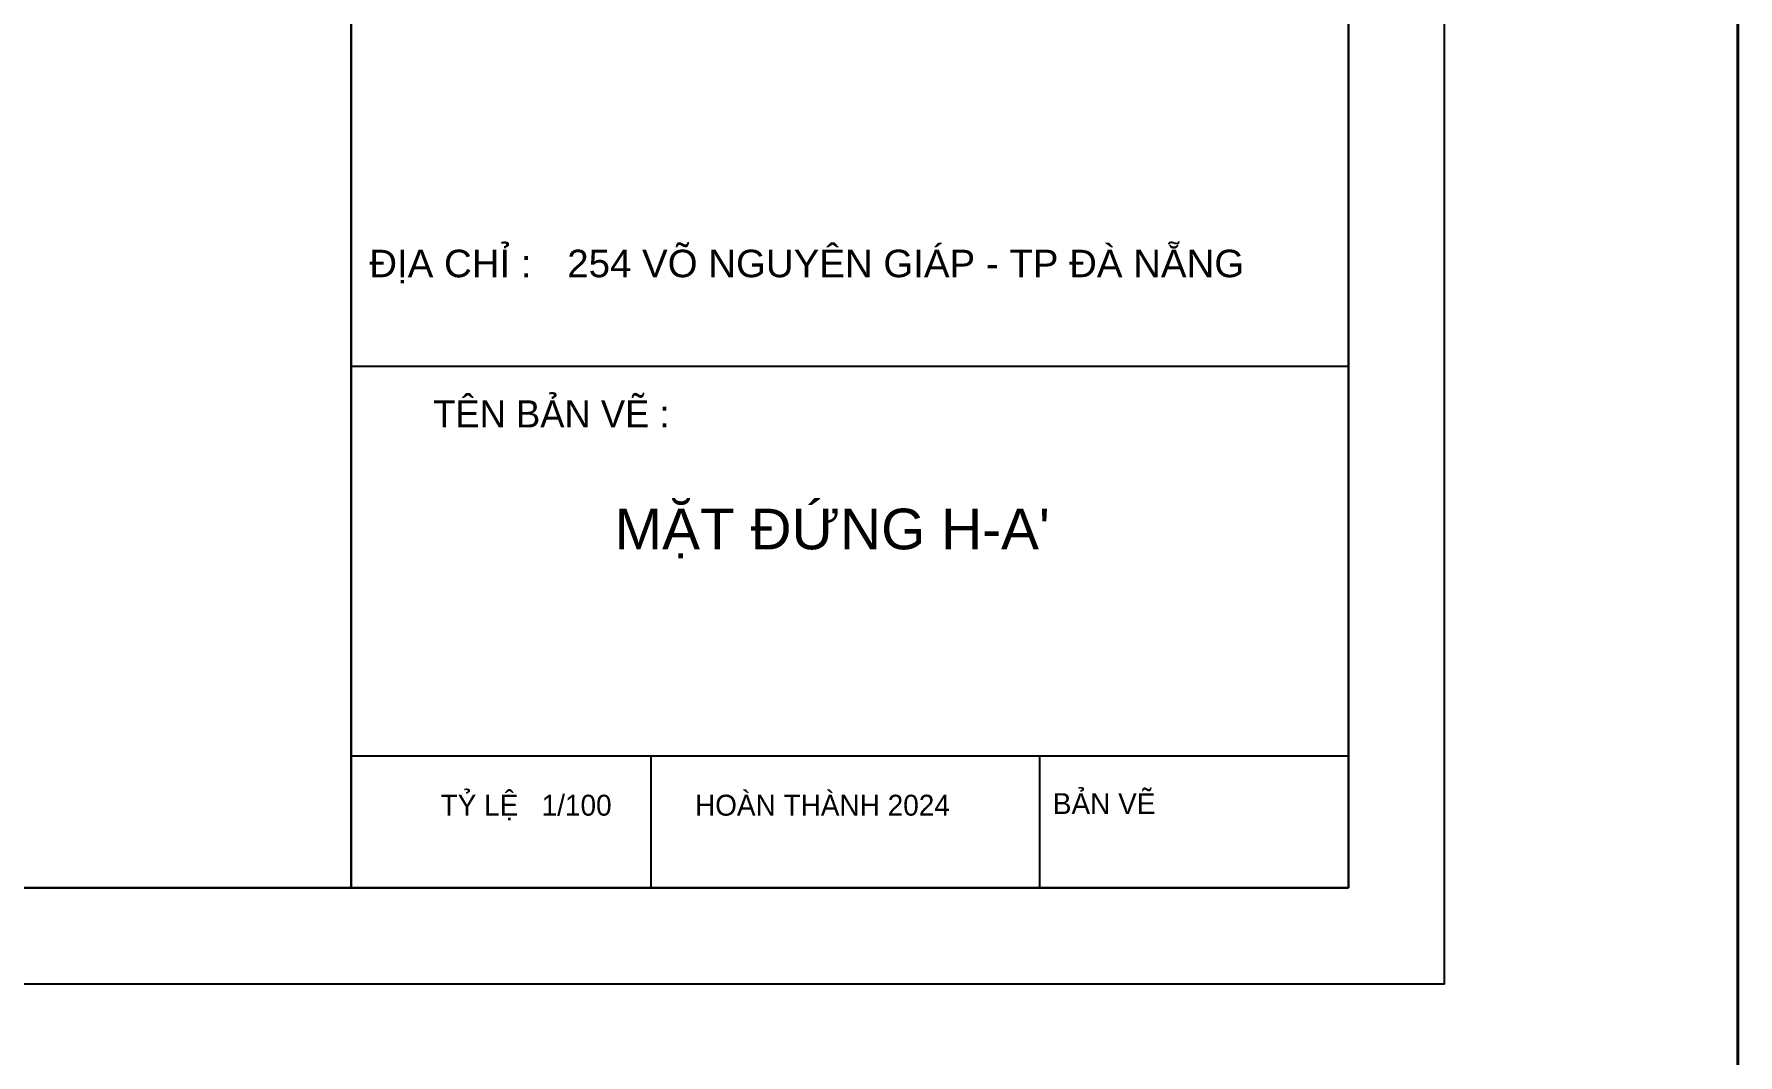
# Model space of a CAD drawing. Header units: millimetres. Extents: x 886808 to 1650903, y -1008069 to 230892.
# Drawn here: x 1058195 to 1078332, y -482943 to -470871 of the extents above; entities that cross this region are included whole.
import ezdxf

# ---------------------------------------------------------------- set-up
doc = ezdxf.new("R2010")
doc.units = ezdxf.units.MM
for name, color, linetype, lineweight in [('01- NET TUONG- 242', 242, 'Continuous', 40), ('A-Wall', 113, 'Continuous', 30), ('Q - TEN PHONG', 7, 'Continuous', 18), ('Text', 250, 'Continuous', 25)]:
    doc.layers.add(name, color=color, linetype=linetype, lineweight=lineweight)
for name, color, linetype in [('CUA', 75, 'Continuous'), ('i_Chu', 9, 'Continuous'), ('TUONG', 1, 'Continuous')]:
    doc.layers.add(name, color=color, linetype=linetype)
doc.styles.add('a 1', font='')
doc.styles.add('Arial_6', font='arial.ttf', dxfattribs={"height": 1.327769})
doc.styles.add('DAT', font='')
doc.styles.get('a 1').set_extended_font_data('VNI-Avo')
doc.styles.get('DAT').set_extended_font_data('VNI-Helve')

msp = doc.modelspace()

# ---------------------------------------------------------------- linework, layer by layer
at = {"layer": '01- NET TUONG- 242', "transparency": 33554636}
msp.add_lwpolyline([(909555, -328304.5), (1078331.5, -328304.5), (1078331.5, -596476.5), (909555, -596476.5)], close=True, dxfattribs=at)
at = {"layer": 'A-Wall', "linetype": 'Continuous', "transparency": 33554636}
for p, q in [((1061942.1, -435880.6), (1061942.1, -480966.5)), ((1073729.1, -435880.6), (1073729.1, -480966.5)), ((1073729.1, -480966.5), (1010166.2, -480966.5))]:
    msp.add_line(p, q, dxfattribs=at)
at = {"layer": 'CUA', "color": 4, "transparency": 33554636}
for p, q in [((1061942, -474797.3), (1073729.1, -474797.3)), ((1061942, -479407.6), (1073729.1, -479407.6)), ((1065485.2, -479407.6), (1065485.2, -480966.5)), ((1070077.5, -479407.6), (1070077.5, -480966.5))]:
    msp.add_line(p, q, dxfattribs=at)
at = {"layer": 'Defpoints', "transparency": 33554636}
msp.add_lwpolyline([(1007896.1, -482101.5), (1074864.1, -482101.5), (1074864.1, -434745.6), (1007896.1, -434745.6)], close=True, dxfattribs=at)
at = {"layer": 'TUONG', "transparency": 33554636}
msp.add_line((1073729.1, -435880.6), (1073729.1, -480966.5), dxfattribs=at)

# ---------------------------------------------------------------- texts
at = {"layer": 'i_Chu', "transparency": 33554636, "style": 'Arial_6'}
for s, height, p in [('ĐỊA CHỈ :', 325.15, (1062156.2, -473746.3)), ('254 VÕ NGUYÊN GIÁP - TP ĐÀ NẴNG', 325.155, (1064496.1, -473746.3))]:
    msp.add_text(s, height=height, dxfattribs=at).set_placement(p)
at = {"layer": 'Q - TEN PHONG', "transparency": 33554636, "insert": (1067628.3, -476482.9), "char_height": 480.802, "width": 12709.717, "attachment_point": 2, "style": 'DAT'}
msp.add_mtext("{\\fArial|b0|i0|c0|p34;MẶT ĐỨNG H-A'}", dxfattribs=at)
at = {"layer": 'Text', "linetype": 'ByBlock', "lineweight": -2, "transparency": 33554636, "style": 'a 1'}
msp.add_text('TEÂN BAÛN VEÕ :', height=321.404, dxfattribs=at).set_placement((1062911.2, -475522.9))
at = {"layer": 'Text', "color": 4, "linetype": 'ByBlock', "lineweight": -2, "transparency": 33554636, "style": 'a 1'}
for s, height, p in [('TYÛ LEÄ   1/100', 247.234, (1062999, -480113.4)), ('HOAØN THAØNH 2024', 247.234, (1066005.2, -480113.4)), ('BAÛN VEÕ', 247.23, (1070235.1, -480094.9))]:
    msp.add_text(s, height=height, dxfattribs=at).set_placement(p)

doc.saveas('drawing.dxf')
